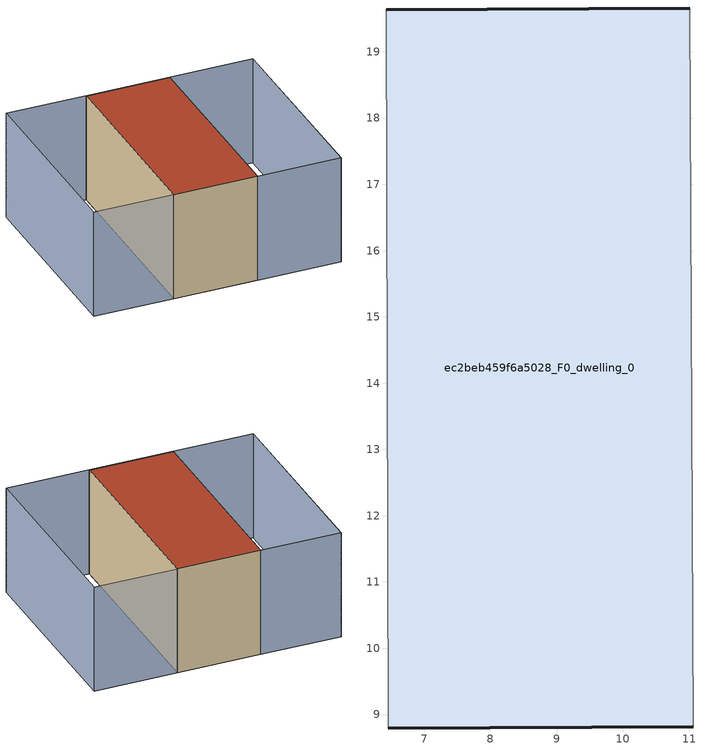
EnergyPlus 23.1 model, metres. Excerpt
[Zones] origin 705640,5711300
ec2beb459f6a5028_F0_dwelling_0
 floor ground (EU_floor_Construction): 11.06,8.82 11.01,19.66 6.43,19.63 6.46,8.8 z0
 wall outside (EU_wall_Construction): 6.43,19.63 11.01,19.66 / 11.06,8.82 6.46,8.8 z0:6
 wall adiabatic (EU_wall_Construction): 11.01,19.66 11.06,8.82 / 6.46,8.8 6.43,19.63 z0:6
 roof outside (EU_roof_Construction): 11.01,19.66 11.06,8.82 6.46,8.8 6.43,19.63 z6
shading: 2.06,19.62 2.08,8.79 / 6.46,8.8 2.08,8.79 / 2.08,8.79 2.05,19.62 / 2.05,19.62 6.43,19.63 / 6.43,19.63 6.46,8.8 / 15.6,8.81 15.56,19.69 / 15.56,19.69 15.6,8.81 / 15.6,8.81 11.04,8.8 / 11.04,8.8 11,19.67 / 11,19.67 15.56,19.69 z0:6
[Building]
EU S2 Campaign: North Axis=0; Terrain=City; Solar Distribution=FullExterior
[Site:Location]
London: Latitude=51.5; Longitude=-0.5; Time Zone=0; Elevation=25
[SizingPeriod:WeatherFileDays]
AnnualSizingPeriod: Begin Month=1; Begin Day of Month=1; End Month=12; End Day of Month=31; Day of Week for Start Day=Monday; Use Weather File Daylight Saving Period=No; Use Weather File Rain and Snow Indicators=No
[MATERIAL]
EU_InternalMass_Material: Roughness=MediumRough; Thickness=0.1; Conductivity=1; Density=1800; Specific Heat=900; Thermal Absorptance=0.9; Solar Absorptance=0.7; Visible Absorptance=0.7
[MATERIAL:NOMASS] Roughness=MediumRough; Thermal Absorptance=0.9; Solar Absorptance=0.7; Visible Absorptance=0.7
Name | Thermal Resistance
EU_wall_NoMass | 0.71061
EU_roof_NoMass | 2.41608
EU_floor_NoMass | 1.75078
[CONSTRUCTION]
EU_wall_Construction: EU_wall_NoMass
EU_roof_Construction: EU_roof_NoMass
EU_floor_Construction: EU_floor_NoMass
EU_InternalMass_Construction: EU_InternalMass_Material
[ZONE]
ec2beb459f6a5028_F0_dwelling_0: Type=1; Multiplier=1; Ceiling Height=autocalculate; Volume=298.644; Floor Area=autocalculate; Part of Total Floor Area=Yes
[INTERNALMASS]
ec2beb459f6a5028_F0_dwelling_0_EU_InternalMass: Construction=EU_InternalMass_Construction; Zone or ZoneList=ec2beb459f6a5028_F0_dwelling_0; Surface Area=49.7738
[OTHEREQUIPMENT]
EU_Step8_InternalGain_ec2beb459f6a5028_F0_dwelling_0_f000: Fuel Type=Electricity; Zone or ZoneList or Space or SpaceList=ec2beb459f6a5028_F0_dwelling_0; Schedule=EU_Step8_GainSchedule_ec2beb459f6a5028_F0_dwelling_0_f000; Design Level Calculation Method=Watts/Area; Power per Zone Floor Area=1; Fraction Latent=0; Fraction Radiant=0; Fraction Lost=0; Carbon Dioxide Generation Rate=0; EndUse Subcategory=EU_Step8_InternalGains
[ZONEVENTILATION:DESIGNFLOWRATE]
EU_ConstantAir_ec2beb459f6a5028_F0_dwelling_0: Zone or ZoneList or Space or SpaceList=ec2beb459f6a5028_F0_dwelling_0; Schedule=EU_AlwaysOn; Design Flow Rate Calculation Method=AirChanges/Hour; Air Changes per Hour=0.496673; Ventilation Type=Natural; Fan Pressure Rise=0; Fan Total Efficiency=1; Constant Term Coefficient=1; Temperature Term Coefficient=0; Velocity Term Coefficient=0; Velocity Squared Term Coefficient=0; Minimum Indoor Temperature=-100; Maximum Indoor Temperature=100; Delta Temperature=-100; Minimum Outdoor Temperature=-100; Maximum Outdoor Temperature=100; Maximum Wind Speed=40
[HVACTEMPLATE:THERMOSTAT]
EU_HeatOnly_ec2beb459f6a5028_F0_dwelling_0: Constant Heating Setpoint=20; Constant Cooling Setpoint=50
[HVACTEMPLATE:ZONE:IDEALLOADSAIRSYSTEM]
ec2beb459f6a5028_F0_dwelling_0: Template Thermostat=EU_HeatOnly_ec2beb459f6a5028_F0_dwelling_0; System Availability Schedule=EU_AlwaysOn; Maximum Heating Supply Air Temperature=50; Minimum Cooling Supply Air Temperature=13; Maximum Heating Supply Air Humidity Ratio=0.0156; Minimum Cooling Supply Air Humidity Ratio=0.0077; Heating Limit=NoLimit; Cooling Limit=NoLimit; Heating Availability Schedule=EU_AlwaysOn; Cooling Availability Schedule=EU_CoolingOff; Dehumidification Control Type=ConstantSensibleHeatRatio; Cooling Sensible Heat Ratio=0.7; Dehumidification Setpoint=60; Humidification Control Type=None; Humidification Setpoint=30; Outdoor Air Method=None; Outdoor Air Flow Rate per Person=0.00944; Outdoor Air Flow Rate per Zone Floor Area=0; Outdoor Air Flow Rate per Zone=0; Demand Controlled Ventilation Type=None; Outdoor Air Economizer Type=NoEconomizer; Heat Recovery Type=None; Sensible Heat Recovery Effectiveness=0.7; Latent Heat Recovery Effectiveness=0.65
[SIZING:ZONE]
ec2beb459f6a5028_F0_dwelling_0: Zone Cooling Design Supply Air Temperature Input Method=SupplyAirTemperature; Zone Cooling Design Supply Air Temperature=13; Zone Heating Design Supply Air Temperature Input Method=SupplyAirTemperature; Zone Heating Design Supply Air Temperature=50; Zone Cooling Design Supply Air Humidity Ratio=0.008; Zone Heating Design Supply Air Humidity Ratio=0.008; Cooling Design Air Flow Method=DesignDay; Cooling Design Air Flow Rate=0; Cooling Minimum Air Flow per Zone Floor Area=0.000762; Cooling Minimum Air Flow=0; Cooling Minimum Air Flow Fraction=0.2; Heating Design Air Flow Method=DesignDay; Heating Design Air Flow Rate=0; Heating Maximum Air Flow per Zone Floor Area=0.002032; Heating Maximum Air Flow=0.141576; Heating Maximum Air Flow Fraction=0.3; Account for Dedicated Outdoor Air System=No; Dedicated Outdoor Air System Control Strategy=NeutralSupplyAir; Dedicated Outdoor Air Low Setpoint Temperature for Design=autosize; Dedicated Outdoor Air High Setpoint Temperature for Design=autosize; Zone Load Sizing Method=Sensible Load Only No Latent Load; Zone Latent Cooling Design Supply Air Humidity Ratio Input Method=HumidityRatioDifference; Zone Cooling Design Supply Air Humidity Ratio Difference=0.005; Zone Latent Heating Design Supply Air Humidity Ratio Input Method=HumidityRatioDifference; Zone Humidification Design Supply Air Humidity Ratio Difference=0.005
[SCHEDULE:CONSTANT]
Name | Hourly Value
EU_AlwaysOn | 1
EU_CoolingOff | 0
[SCHEDULE:FILE]
EU_Step8_GainSchedule_ec2beb459f6a5028_F0_dwelling_0_f000: File=../../schedules/ec2beb459f6a5028/ec2beb459f6a5028_F0_dwelling_0_f000_gain.csv; Column Number=1; Rows to Skip at Top=0; Number of Hours of Data=8760; Column Separator=Comma; Interpolate to Timestep=No; Minutes per Item=60; Adjust Schedule for Daylight Savings=Yes
